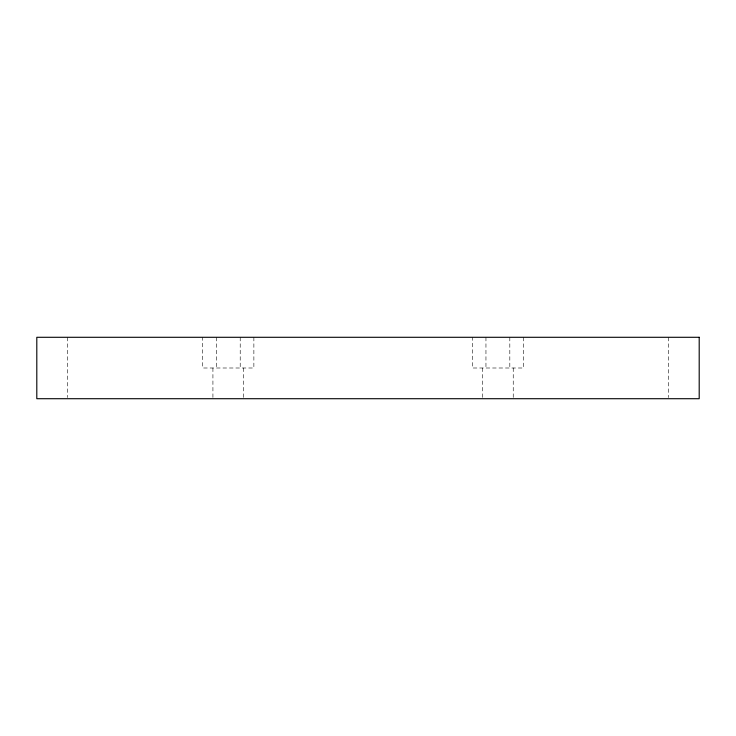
<?xml version="1.0" encoding="UTF-8"?>
<svg xmlns="http://www.w3.org/2000/svg" width="736" height="736" viewBox="0 0 736 736"><rect width="100%" height="100%" fill="white"/><g stroke="black" fill="none" stroke-linecap="round" stroke-linejoin="round"><path stroke-width="0.55" stroke-dasharray="3.68 2.76" d="M668.49 337.29L668.49 397.578M523.48 337.29L523.48 368L472.291 368L472.291 337.29M513.24 368L513.24 398.71M509.818 337.29L509.818 368M485.953 337.29L485.953 368M482.531 368L482.531 398.71M253.874 337.29L253.874 368L202.685 368L202.685 337.29M243.634 368L243.634 398.71M240.212 337.29L240.212 368M216.347 337.29L216.347 368M212.925 368L212.925 398.71M67.51 337.29L67.51 397.578"/><path stroke-width="1.1" d="M699.2 337.29L36.8 337.29L36.8 398.71L699.2 398.71L699.2 337.29"/></g></svg>
